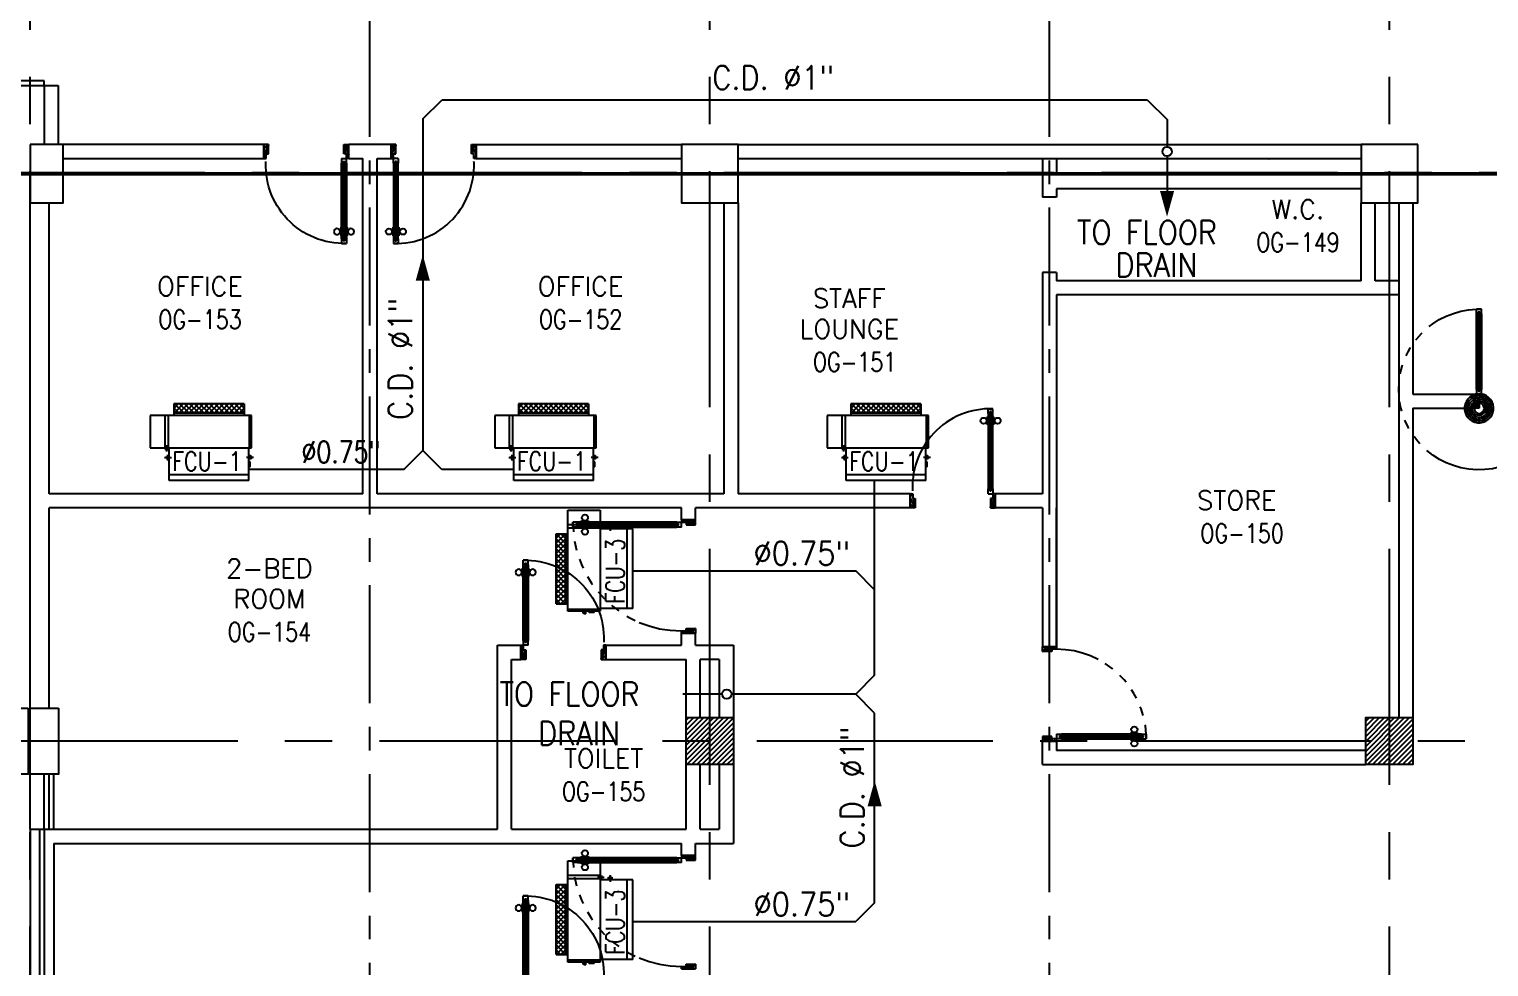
# Model space of a CAD drawing. Extents: x 417866242 to 417866469, y 43498047 to 43498124.
# Drawn here: x 417866425.95 to 417866441.41, y 43498072.8 to 43498082.73 of the extents above; entities that cross this region are included whole.
import ezdxf
from ezdxf.enums import TextEntityAlignment as Align

# ---------------------------------------------------------------- set-up
doc = ezdxf.new("R2010")
doc.units = 0
doc.header["$MEASUREMENT"] = 0
for name, pattern in [('CENTER', [2, 1.25, -0.25, 0.25, -0.25]), ('CENTERX2', [4, 2.5, -0.5, 0.5, -0.5]), ('HIDDEN', [0.375, 0.25, -0.125])]:
    doc.linetypes.add(name, pattern=pattern)
doc.layers.get('0').update_dxf_attribs({"linetype": 'CONTINUOUS'})
for name, color, linetype in [('AC-CD', 6, 'CONTINUOUS'), ('AC-TEXT', 2, 'CONTINUOUS'), ('AXES', 11, 'CENTERX2'), ('AXES1', 11, 'CENTER'), ('COL', 11, 'CONTINUOUS'), ('DOOR', 11, 'CONTINUOUS'), ('EJ', 11, 'CONTINUOUS'), ('FCU', 6, 'CONTINUOUS'), ('HAT', 11, 'CONTINUOUS'), ('INSUL', 11, 'CONTINUOUS'), ('M-TEXT', 2, 'CONTINUOUS'), ('P-SOLIDWASTE', 6, 'CONTINUOUS'), ('RM-NAME', 11, 'CONTINUOUS'), ('RM-NO', 11, 'CONTINUOUS'), ('ROOF', 11, 'CONTINUOUS'), ('WALL', 11, 'CONTINUOUS'), ('WIN', 11, 'CONTINUOUS')]:
    doc.layers.add(name, color=color, linetype=linetype)
doc.styles.add('ROMANS', font='ROMANS.shx', dxfattribs={"width": 0.6})

# ---------------------------------------------------------------- blocks, each defined once
blk = doc.blocks.new('A$C376C1807')
at = {"layer": 'DOOR'}
for p, q in [((0, 0.9), (0, 0.85)), ((0.9, 0.9), (0, 0.9)), ((0, 0.85), (0.899, 0.85))]:
    blk.add_line(p, q, dxfattribs=at)
blk.add_arc((0, 0.9), 0.9, 270, 0, dxfattribs=at)
blk = doc.blocks.new('DOOR90')
at = {"layer": 'DOOR', "color": 7, "linetype": 'ByBlock'}
for p, q in [((-150, 0), (0, 0)), ((-150, 0), (-150, -25)), ((0, -50), (-114, 0)), ((0, -50), (-40, 0)), ((0, -50), (0, 0)), ((-1000, -25), (-1050, -25)), ((-1050, -75), (-1050, -25)), ((-1050, -25), (-1050, -75)), ((-1000, -75), (-1050, -75)), ((-1000, -42), (-1020, -42)), ((-1020, -42), (-1020, -58)), ((-1000, -58), (-1020, -58)), ((-1000, -25), (-1000, -42)), ((-1000, -58), (-1000, -75)), ((-878, -18), (-968, -18)), ((-968, -25), (-968, -18)), ((-968, -75), (-968, -82)), ((-878, -82), (-968, -82)), ((-955, -9), (-890, -9)), ((-955, -18), (-955, -9)), ((-955, -18), (-890, -18)), ((-955, -82), (-890, -82)), ((-955, -82), (-955, -91)), ((-955, -91), (-890, -91)), ((-890, -18), (-890, -9)), ((-890, -82), (-890, -91)), ((-878, -25), (-878, -18)), ((-878, -75), (-878, -82)), ((-200, -25), (-150, -25)), ((-200, -42), (-200, -25)), ((-180, -42), (-200, -42)), ((-200, -58), (-180, -58)), ((-200, -75), (-200, -58)), ((-150, -75), (-200, -75)), ((-180, -58), (-180, -42)), ((-150, -25), (-100, -25)), ((-150, -75), (-150, -25)), ((-100, -25), (-100, -50)), ((0, -50), (-100, -37)), ((-100, -50), (0, -50)), ((-150, -875), (-100, -875)), ((-150, -900), (-150, -875)), ((-150, -900), (0, -900)), ((0, -900), (-150, -900)), ((0, -850), (-114, -900)), ((-100, -875), (-100, -850)), ((0, -850), (-100, -863)), ((-100, -850), (0, -850)), ((0, -850), (-40, -900)), ((0, -850), (0, -900))]:
    blk.add_line(p, q, dxfattribs=at)
at = {"layer": 'DOOR', "linetype": 'ByBlock'}
for p, q in [((-200, -25), (-1000, -25)), ((-200, -42), (-1000, -42)), ((-200, -58), (-1000, -58)), ((-1000, -75), (-200, -75))]:
    blk.add_line(p, q, dxfattribs=at)
at = {"layer": 'DOOR', "color": 7, "linetype": 'ByBlock'}
for centre in [(-923, 24), (-923, -124)]:
    blk.add_circle(centre, 32.4, dxfattribs=at)
for centre, radius, start, end in [((0, -50), 154, 161.1053, 166.2858), ((0, -50), 94.4, 148.0182, 180), ((0, -50), 134, 158.1598, 169.28), ((0, -50), 114, 154.0838, 167.3774), ((0, -50), 74.4, 137.7764, 180), ((0, -50), 54.4, 113.2074, 180), ((0, -50), 34.4, 90, 180), ((0, -50), 14.4, 90, 180), ((0, -850), 154, 193.7142, 198.8947), ((0, -850), 134, 190.72, 201.8402), ((0, -850), 94.4, 180, 211.9818), ((0, -850), 74.4, 180, 222.2236), ((0, -850), 54.4, 180, 246.7926), ((0, -850), 34.4, 180, 270), ((0, -850), 14.4, 180, 270)]:
    blk.add_arc(centre, radius, start, end, dxfattribs=at)
at = {"layer": 'DOOR', "linetype": 'HIDDEN', "ltscale": 0.5}
blk.add_arc((-222, -50), 828, 178.2701, 275.003, dxfattribs=at)
blk = doc.blocks.new('DOOR-10')
at = {"layer": 'DOOR', "color": 0, "linetype": 'ByBlock'}
for p, q in [((-26, 1100), (-76, 1100)), ((-76, 1100), (-26, 1100)), ((-76, 1050), (-76, 1100)), ((-26, 1050), (-26, 1100)), ((-83, 1005), (-92, 1005)), ((-92, 1005), (-92, 940)), ((-83, 940), (-92, 940)), ((-76, 1018), (-83, 1018)), ((-83, 928), (-83, 1018)), ((-83, 1005), (-83, 940)), ((-59, 1050), (-76, 1050)), ((-43, 1070), (-59, 1070)), ((-59, 1050), (-59, 1070)), ((-43, 1050), (-43, 1070)), ((-26, 1050), (-43, 1050)), ((-26, 1018), (-18, 1018)), ((-18, 928), (-18, 1018)), ((-18, 1005), (-9, 1005)), ((-18, 1005), (-18, 940)), ((-18, 940), (-9, 940)), ((-9, 1005), (-9, 940)), ((-76, 928), (-83, 928)), ((-26, 928), (-18, 928)), ((-76, 200), (-59, 200)), ((-76, 150), (-76, 200)), ((-59, 200), (-59, 180)), ((-59, 180), (-43, 180)), ((-43, 200), (-26, 200)), ((-43, 180), (-43, 200)), ((-26, 200), (-26, 150)), ((-1001, 0), (-1001, 150)), ((-1001, 150), (-976, 150)), ((-1001, 150), (-1001, 0)), ((-951, 0), (-1001, 0)), ((-976, 150), (-976, 100)), ((-976, 100), (-951, 100)), ((-951, 100), (-951, 0)), ((-76, 150), (-26, 150)), ((-51, 100), (-51, 0)), ((-26, 100), (-51, 100)), ((-51, 0), (-1, 0)), ((-1, 150), (-26, 150)), ((-26, 150), (-26, 100))]:
    blk.add_line(p, q, dxfattribs=at)
at = {"layer": 'DOOR', "linetype": 'ByBlock'}
for p, q in [((-76, 1050), (-76, 200)), ((-59, 200), (-59, 1050)), ((-43, 200), (-43, 1050)), ((-26, 200), (-26, 1050))]:
    blk.add_line(p, q, dxfattribs=at)
at = {"layer": 'DOOR', "color": 9, "linetype": 'ByBlock'}
for p, q in [((-951, 0), (-1001, 114)), ((-951, 0), (-1001, 40)), ((-951, 0), (-964, 100)), ((-51, 0), (-1, 114)), ((-51, 0), (-37, 100)), ((-51, 0), (-1, 40)), ((-1, 0), (-1, 150))]:
    blk.add_line(p, q, dxfattribs=at)
at = {"layer": 'DOOR', "color": 0, "linetype": 'ByBlock'}
for centre in [(-124, 973), (23, 973)]:
    blk.add_circle(centre, 32.4, dxfattribs=at)
at = {"layer": 'DOOR', "linetype": 'HIDDEN', "ltscale": 0.5}
blk.add_arc((-23, 149), 952, 93.1482, 179.9482, dxfattribs=at)
at = {"layer": 'DOOR', "color": 9, "linetype": 'ByBlock'}
for centre, radius, start, end in [((-951, 0), 154, 103.7142, 108.8947), ((-951, 0), 134, 100.72, 111.8402), ((-951, 0), 94.4, 90, 121.9818), ((-951, 0), 74.4, 90, 132.2236), ((-951, 0), 54.4, 90, 156.7926), ((-951, 0), 34.4, 90, 180), ((-951, 0), 14.4, 90, 180), ((-51, 0), 94.4, 58.0182, 90), ((-51, 0), 74.4, 47.7764, 90), ((-51, 0), 54.4, 23.2074, 90), ((-51, 0), 34.4, 0, 90), ((-51, 0), 14.4, 0, 90), ((-51, 0), 134, 68.1598, 79.28), ((-51, 0), 114, 64.0838, 77.3774), ((-51, 0), 154, 71.1053, 76.2858)]:
    blk.add_arc(centre, radius, start, end, dxfattribs=at)
blk = doc.blocks.new('DOOR100')
at = {"layer": 'DOOR', "color": 7, "linetype": 'ByBlock'}
for p, q in [((-75, 1250), (-75, 1300)), ((-75, 1300), (-25, 1300)), ((-25, 1300), (-75, 1300)), ((-58, 1250), (-75, 1250)), ((-58, 1250), (-58, 1270)), ((-42, 1270), (-58, 1270)), ((-42, 1250), (-42, 1270)), ((-25, 1250), (-42, 1250)), ((-25, 1250), (-25, 1300)), ((-91, 1205), (-91, 1140)), ((-82, 1205), (-91, 1205)), ((-82, 1140), (-91, 1140)), ((-82, 1128), (-82, 1218)), ((-75, 1218), (-82, 1218)), ((-82, 1205), (-82, 1140)), ((-75, 1128), (-82, 1128)), ((-25, 1218), (-18, 1218)), ((-25, 1128), (-18, 1128)), ((-18, 1128), (-18, 1218)), ((-18, 1205), (-18, 1140)), ((-18, 1205), (-9, 1205)), ((-18, 1140), (-9, 1140)), ((-9, 1205), (-9, 1140)), ((-75, 200), (-58, 200)), ((-75, 150), (-75, 200)), ((-58, 200), (-58, 180)), ((-58, 180), (-42, 180)), ((-42, 200), (-25, 200)), ((-42, 180), (-42, 200)), ((-25, 200), (-25, 150)), ((-1200, 0), (-1200, 150)), ((-1200, 150), (-1175, 150)), ((-1200, 150), (-1200, 0)), ((-1150, 0), (-1200, 114)), ((-1150, 0), (-1200, 40)), ((-1150, 0), (-1200, 0)), ((-1175, 150), (-1175, 100)), ((-1175, 100), (-1150, 100)), ((-1150, 0), (-1163, 100)), ((-1150, 100), (-1150, 0)), ((-75, 150), (-25, 150)), ((-50, 0), (0, 114)), ((-50, 100), (-50, 0)), ((-50, 0), (-37, 100)), ((-25, 100), (-50, 100)), ((-50, 0), (0, 40)), ((-50, 0), (0, 0)), ((0, 150), (-25, 150)), ((-25, 150), (-25, 100)), ((0, 0), (0, 150)), ((0, 150), (0, 0))]:
    blk.add_line(p, q, dxfattribs=at)
at = {"layer": 'DOOR', "linetype": 'ByBlock'}
for p, q in [((-75, 1250), (-75, 200)), ((-58, 200), (-58, 1250)), ((-42, 200), (-42, 1250)), ((-25, 200), (-25, 1250))]:
    blk.add_line(p, q, dxfattribs=at)
at = {"layer": 'DOOR', "color": 7, "linetype": 'ByBlock'}
for centre in [(-124, 1173), (24, 1173)]:
    blk.add_circle(centre, 32.4, dxfattribs=at)
at = {"layer": 'DOOR', "linetype": 'HIDDEN', "ltscale": 0.5}
blk.add_arc((-25, 150), 1150, 90, 180, dxfattribs=at)
at = {"layer": 'DOOR', "color": 7, "linetype": 'ByBlock'}
for centre, radius, start, end in [((-1150, 0), 154, 103.7142, 108.8947), ((-1150, 0), 134, 100.72, 111.8402), ((-1150, 0), 94.4, 90, 121.9818), ((-1150, 0), 74.4, 90, 132.2236), ((-1150, 0), 54.4, 90, 156.7926), ((-1150, 0), 34.4, 90, 180), ((-1150, 0), 14.4, 90, 180), ((-50, 0), 94.4, 58.0182, 90), ((-50, 0), 74.4, 47.7764, 90), ((-50, 0), 54.4, 23.2074, 90), ((-50, 0), 34.4, 0, 90), ((-50, 0), 14.4, 0, 90), ((-50, 0), 134, 68.1598, 79.28), ((-50, 0), 114, 64.0838, 77.3774), ((-50, 0), 154, 71.1053, 76.2858)]:
    blk.add_arc(centre, radius, start, end, dxfattribs=at)
blk = doc.blocks.new('A$C272A55A0')
at = {"layer": 'DOOR', "color": 0, "linetype": 'ByBlock'}
for p, q in [((0, 900), (0, 1050)), ((50, 1050), (0, 1050)), ((25, 950), (50, 950)), ((25, 900), (25, 950)), ((50, 950), (50, 1050)), ((1750, 950), (1750, 1050)), ((1750, 1050), (1800, 1050)), ((1775, 950), (1750, 950)), ((1775, 900), (1775, 950)), ((1800, 1050), (1800, 900)), ((0, 900), (25, 900)), ((75, 900), (25, 900)), ((25, 850), (25, 900)), ((42, 850), (25, 850)), ((58, 870), (42, 870)), ((42, 870), (42, 850)), ((58, 850), (58, 870)), ((75, 850), (58, 850)), ((75, 900), (75, 850)), ((1725, 900), (1775, 900)), ((1725, 900), (1725, 850)), ((1725, 850), (1742, 850)), ((1742, 870), (1758, 870)), ((1742, 850), (1742, 870)), ((1758, 870), (1758, 850)), ((1758, 850), (1775, 850)), ((1800, 900), (1775, 900)), ((1775, 850), (1775, 900)), ((1718, 160), (1709, 160)), ((1709, 95), (1709, 160)), ((1725, 173), (1718, 173)), ((1718, 173), (1718, 83)), ((1718, 95), (1718, 160)), ((1775, 173), (1782, 173)), ((1782, 173), (1782, 83)), ((1782, 160), (1791, 160)), ((1782, 95), (1782, 160)), ((1791, 95), (1791, 160)), ((25, 50), (42, 50)), ((25, 50), (25, 0)), ((25, 0), (75, 0)), ((75, 0), (25, 0)), ((42, 50), (42, 30)), ((42, 30), (58, 30)), ((58, 50), (75, 50)), ((58, 50), (58, 30)), ((75, 50), (75, 0)), ((1718, 95), (1709, 95)), ((1725, 83), (1718, 83)), ((1742, 50), (1725, 50)), ((1725, 50), (1725, 0)), ((1775, 0), (1725, 0)), ((1725, 0), (1775, 0)), ((1742, 50), (1742, 30)), ((1758, 30), (1742, 30)), ((1775, 50), (1758, 50)), ((1758, 50), (1758, 30)), ((1775, 83), (1782, 83)), ((1775, 50), (1775, 0)), ((1782, 95), (1791, 95))]:
    blk.add_line(p, q, dxfattribs=at)
at = {"layer": 'DOOR', "color": 9, "linetype": 'ByBlock'}
for p, q in [((50, 1050), (0, 1010)), ((50, 1050), (0, 937)), ((50, 1050), (37, 950)), ((1750, 1050), (1800, 1010)), ((1750, 1050), (1800, 937)), ((1750, 1050), (1763, 950))]:
    blk.add_line(p, q, dxfattribs=at)
at = {"layer": 'DOOR', "linetype": 'ByBlock'}
for p, q in [((25, 850), (25, 50)), ((42, 850), (42, 50)), ((58, 850), (58, 50)), ((75, 50), (75, 850)), ((1725, 50), (1725, 850)), ((1742, 850), (1742, 50)), ((1758, 850), (1758, 50)), ((1775, 850), (1775, 50))]:
    blk.add_line(p, q, dxfattribs=at)
at = {"layer": 'DOOR', "color": 0, "linetype": 'ByBlock'}
for centre in [(1676, 128), (1824, 128)]:
    blk.add_circle(centre, 32.4, dxfattribs=at)
at = {"layer": 'DOOR', "color": 9, "linetype": 'ByBlock'}
for centre, radius, start, end in [((50, 1050), 54.4, 203.2074, 270), ((50, 1050), 74.4, 227.7764, 270), ((50, 1050), 94.4, 238.0182, 270), ((50, 1050), 114, 244.0838, 257.3774), ((50, 1050), 34.4, 180, 270), ((50, 1050), 14.4, 180, 270), ((1750, 1050), 14.4, 270, 0), ((1750, 1050), 34.4, 270, 0), ((1750, 1050), 54.4, 270, 336.7926), ((1750, 1050), 74.4, 270, 312.2236), ((1750, 1050), 94.4, 270, 301.9818), ((1750, 1050), 114, 282.6226, 295.9162), ((50, 1050), 134, 248.1598, 259.28), ((50, 1050), 154, 251.1053, 256.2858), ((1750, 1050), 134, 280.72, 291.8402), ((1750, 1050), 154, 283.7142, 288.8947)]:
    blk.add_arc(centre, radius, start, end, dxfattribs=at)
at = {"layer": 'DOOR', "linetype": 'HIDDEN', "ltscale": 0.5}
for centre, start, end in [((50, 851), 268.3174, 3.2965), ((1750, 851), 176.7035, 271.6826)]:
    blk.add_arc(centre, 851, start, end, dxfattribs=at)
at = {"layer": 'WALL', "linetype": 'ByBlock'}
blk.add_line((1800, 900), (1800, 1050), dxfattribs=at)
blk = doc.blocks.new('C11')
at = {"layer": 'HAT'}
h = blk.add_hatch(dxfattribs=at)
h.set_pattern_fill('ANSI31', color=256, scale=300, style=0)
h.set_pattern_definition([(45, (-248556.182, -75061.005), (-26.5165043, 26.5165043), [])])
h.paths.add_polyline_path([(300, 700), (0, 700), (0, 350), (300, 350)])
h.paths.add_polyline_path([(300, 350), (0, 350), (0, 0), (300, 0)])
at = {"layer": 'COL'}
blk.add_lwpolyline([(300, 700), (300, 0), (0, 0), (0, 700)], close=True, dxfattribs=at)
blk = doc.blocks.new('C11D')
at = {"layer": 'COL', "linetype": 'ByBlock'}
for p in [(-320, 0), (0, 0)]:
    blk.add_blockref('C11', p, dxfattribs=at)
blk = doc.blocks.new('C5')
at = {"layer": 'HAT', "linetype": 'ByBlock'}
h = blk.add_hatch(dxfattribs=at)
h.set_pattern_fill('ANSI31', color=256, scale=300, style=0)
h.set_pattern_definition([(45, (-223356.182, -51411.005), (-26.516504, 26.516504), [])])
h.paths.add_polyline_path([(300, 300), (0, 300), (0, 0), (300, 0)])
h.paths.add_polyline_path([(600, 300), (300, 300), (300, 0), (600, 0)])
at = {"layer": 'COL'}
blk.add_lwpolyline([(600, 300), (0, 300), (0, 0), (600, 0)], close=True, dxfattribs=at)
blk = doc.blocks.new('C7')
at = {"layer": 'HAT'}
h = blk.add_hatch(dxfattribs=at)
h.set_pattern_fill('ANSI31', color=256, scale=300, style=0)
h.set_pattern_definition([(45, (-248876.182, -51411.005), (-26.5165043, 26.5165043), [])])
h.paths.add_polyline_path([(350, 300), (250, 300), (0, 300), (0, 0), (350, 0)])
at = {"layer": 'COL'}
blk.add_lwpolyline([(0, 300), (0, 0), (350, 0), (350, 300)], close=True, dxfattribs=at)
blk = doc.blocks.new('COL50')
at = {"layer": 'COL'}
blk.add_lwpolyline([(-250, 250), (-250, -250), (250, -250), (250, 250)], close=True, dxfattribs=at)
blk = doc.blocks.new('*X50')
at = {"color": 0}
for p, q in [((235129, 139881), (235597, 140350)), ((235129, 139934), (235544, 140350)), ((235129, 139987), (235491, 140350)), ((235129, 140040), (235438, 140350)), ((235129, 140093), (235385, 140350)), ((235129, 140146), (235332, 140350)), ((235129, 140199), (235279, 140350)), ((235129, 140253), (235226, 140350)), ((235129, 140306), (235173, 140350)), ((235150, 139850), (235629, 140328)), ((235203, 139850), (235629, 140275)), ((235256, 139850), (235629, 140222)), ((235309, 139850), (235629, 140169)), ((235362, 139850), (235629, 140116)), ((235415, 139850), (235629, 140063)), ((235468, 139850), (235629, 140010)), ((235521, 139850), (235629, 139957)), ((235574, 139850), (235629, 139904))]:
    blk.add_line(p, q, dxfattribs=at)
blk = doc.blocks.new('*X51')
at = {"color": 0}
for p, q in [((227929, 139894), (228385, 140350)), ((227929, 139947), (228331, 140350)), ((227929, 140000), (228278, 140350)), ((227929, 140053), (228225, 140350)), ((227929, 140106), (228172, 140350)), ((227929, 140159), (228119, 140350)), ((227929, 140212), (228066, 140350)), ((227929, 140265), (228013, 140350)), ((227929, 140318), (227960, 140350)), ((227938, 139850), (228429, 140341)), ((227991, 139850), (228429, 140288)), ((228044, 139850), (228429, 140235)), ((228097, 139850), (228429, 140182)), ((228150, 139850), (228429, 140129)), ((228203, 139850), (228429, 140076)), ((228256, 139850), (228429, 140023)), ((228309, 139850), (228429, 139969)), ((228362, 139850), (228429, 139916)), ((228415, 139850), (228429, 139863))]:
    blk.add_line(p, q, dxfattribs=at)
blk = doc.blocks.new('*X99')
at = {"color": 0}
for p, q in [((16890, -2467), (16943, -2414)), ((16890, -2520), (16990, -2420)), ((16990, -2565), (16890, -2465)), ((16890, -2573), (16990, -2473)), ((16990, -2512), (16892, -2414)), ((16990, -2459), (16945, -2414)), ((16990, -2619), (16890, -2519)), ((16890, -2626), (16990, -2526)), ((16990, -2672), (16890, -2572)), ((16890, -2679), (16990, -2579)), ((16990, -2725), (16890, -2625)), ((16890, -2732), (16990, -2632)), ((16990, -2778), (16890, -2678)), ((16890, -2785), (16990, -2685)), ((16990, -2831), (16890, -2731)), ((16890, -2838), (16990, -2738)), ((16990, -2884), (16890, -2784)), ((16890, -2891), (16990, -2791)), ((16990, -2937), (16890, -2837)), ((16890, -2944), (16990, -2844)), ((16990, -2990), (16890, -2890)), ((16890, -2997), (16990, -2897)), ((16990, -3043), (16890, -2943)), ((16890, -3050), (16990, -2950)), ((16990, -3096), (16890, -2996)), ((16890, -3103), (16990, -3003)), ((16990, -3149), (16890, -3049)), ((16892, -3155), (16990, -3056)), ((16944, -3155), (16890, -3102)), ((16945, -3155), (16990, -3109))]:
    blk.add_line(p, q, dxfattribs=at)
blk = doc.blocks.new('*X12')
at = {"color": 0}
for p, q in [((16890, -2467), (16943, -2414)), ((16890, -2520), (16990, -2420)), ((16990, -2565), (16890, -2465)), ((16890, -2573), (16990, -2473)), ((16990, -2512), (16892, -2414)), ((16990, -2459), (16945, -2414)), ((16990, -2619), (16890, -2519)), ((16890, -2626), (16990, -2526)), ((16990, -2672), (16890, -2572)), ((16890, -2679), (16990, -2579)), ((16990, -2725), (16890, -2625)), ((16890, -2732), (16990, -2632)), ((16990, -2778), (16890, -2678)), ((16890, -2785), (16990, -2685)), ((16990, -2831), (16890, -2731)), ((16890, -2838), (16990, -2738)), ((16990, -2884), (16890, -2784)), ((16890, -2891), (16990, -2791)), ((16990, -2937), (16890, -2837)), ((16890, -2944), (16990, -2844)), ((16990, -2990), (16890, -2890)), ((16890, -2997), (16990, -2897)), ((16990, -3043), (16890, -2943)), ((16890, -3050), (16990, -2950)), ((16990, -3096), (16890, -2996)), ((16890, -3103), (16990, -3003)), ((16990, -3149), (16890, -3049)), ((16892, -3155), (16990, -3056)), ((16944, -3155), (16890, -3102)), ((16945, -3155), (16990, -3109))]:
    blk.add_line(p, q, dxfattribs=at)
blk = doc.blocks.new('WHE06')
at = {"color": 3}
for p, q in [((689, 622), (346, 622)), ((346, 622), (346, 469)), ((689, 469), (689, 622)), ((242, 472), (242, 399)), ((60, -422), (60, 422)), ((212, 437), (269, 437)), ((232, 452), (232, 422)), ((232, 452), (252, 452)), ((252, 452), (252, 422)), ((305, 448), (373, 448)), ((321, 458), (321, 438)), ((321, 458), (346, 458)), ((321, 438), (346, 438)), ((346, 430), (689, 430)), ((811, 371), (689, 371)), ((711, -371), (711, 371)), ((811, -371), (811, 371)), ((142, -437), (142, -422)), ((142, -437), (197, -437)), ((197, -437), (197, -422)), ((221, -437), (269, -437)), ((232, -452), (232, -422)), ((232, -452), (252, -452)), ((242, -472), (242, -399)), ((252, -452), (252, -422)), ((346, -430), (689, -430)), ((811, -371), (689, -371))]:
    blk.add_line(p, q, dxfattribs=at)
at = {"color": 6}
for p, q in [((346, 469), (346, -451)), ((689, 469), (346, 469)), ((689, -451), (689, 469)), ((0, -422), (0, 422)), ((0, 422), (346, 422)), ((0, -422), (346, -422)), ((346, -451), (689, -451))]:
    blk.add_line(p, q, dxfattribs=at)
at = {"color": 11}
blk.add_blockref('*X12', (-16179, 2784), dxfattribs=at)
blk = doc.blocks.new('RM1')
at = {"layer": 'RM-NAME', "style": 'ROMANS'}
for tag, p in [('ROOMNAME1', (0, 324)), ('ROOMNAME2', (0, 0))]:
    blk.add_attdef(tag, text='', height=200, dxfattribs=at).set_placement(p, align=Align.MIDDLE)

msp = doc.modelspace()

# ---------------------------------------------------------------- linework, layer by layer
at = {"layer": 'AC-CD'}
for p, q in [((417866430.121, 43498081.779), (417866430.321, 43498081.979)), ((417866437.799, 43498081.979), (417866430.321, 43498081.979)), ((417866437.799, 43498081.979), (417866438.006, 43498081.772)), ((417866430.121, 43498081.779), (417866430.121, 43498078.266)), ((417866438.006, 43498081.772), (417866438.006, 43498081.483)), ((417866438.006, 43498081.383), (417866438.006, 43498080.968)), ((417866429.921, 43498078.066), (417866430.121, 43498078.266)), ((417866430.321, 43498078.066), (417866430.121, 43498078.266)), ((417866429.921, 43498078.066), (417866428.278, 43498078.066)), ((417866431.084, 43498078.066), (417866430.321, 43498078.066)), ((417866434.908, 43498075.886), (417866434.908, 43498077.95)), ((417866432.347, 43498076.992), (417866434.708, 43498076.992)), ((417866434.908, 43498076.792), (417866434.708, 43498076.992)), ((417866434.908, 43498075.886), (417866434.708, 43498075.686)), ((417866433.291, 43498075.686), (417866432.876, 43498075.686)), ((417866434.708, 43498075.686), (417866433.391, 43498075.686)), ((417866434.908, 43498075.486), (417866434.708, 43498075.686)), ((417866434.908, 43498073.476), (417866434.908, 43498075.486)), ((417866434.908, 43498073.476), (417866434.708, 43498073.276)), ((417866432.347, 43498073.276), (417866434.708, 43498073.276))]:
    msp.add_line(p, q, dxfattribs=at)
for centre in [(417866438.006, 43498081.433), (417866433.341, 43498075.686)]:
    msp.add_circle(centre, 0.05, dxfattribs=at)
at = {"layer": 'AXES'}
for p, q in [((417866433.161, 43498046.724), (417866433.161, 43498123.537)), ((417866440.361, 43498046.724), (417866440.361, 43498123.537)), ((417866425.961, 43498046.724), (417866425.961, 43498123.187)), ((417866467.811, 43498081.209), (417866400.121, 43498081.209)), ((417866467.811, 43498081.189), (417866400.121, 43498081.189)), ((417866468.161, 43498075.189), (417866400.121, 43498075.189))]:
    msp.add_line(p, q, dxfattribs=at)
at = {"layer": 'AXES1'}
for p, q in [((417866429.561, 43498053.589), (417866429.561, 43498112.409)), ((417866436.761, 43498053.589), (417866436.761, 43498112.409))]:
    msp.add_line(p, q, dxfattribs=at)
at = {"layer": 'EJ'}
for p, q in [((417866397.415, 43498081.209), (417866458.611, 43498081.209)), ((417866397.415, 43498081.189), (417866458.611, 43498081.189))]:
    msp.add_line(p, q, dxfattribs=at)
at = {"layer": 'FCU', "color": 3}
for p, q in [((417866431.658, 43498077.484), (417866431.658, 43498077.636)), ((417866431.658, 43498077.636), (417866432.001, 43498077.636)), ((417866432.001, 43498077.636), (417866432.001, 43498077.484)), ((417866432.105, 43498077.487), (417866432.105, 43498077.414)), ((417866431.535, 43498077.385), (417866431.658, 43498077.385)), ((417866431.535, 43498076.644), (417866431.535, 43498077.385)), ((417866431.635, 43498076.644), (417866431.635, 43498077.385)), ((417866432.001, 43498077.445), (417866431.658, 43498077.445)), ((417866432.042, 43498077.462), (417866431.973, 43498077.462)), ((417866432.026, 43498077.472), (417866432.001, 43498077.472)), ((417866432.026, 43498077.452), (417866432.001, 43498077.452)), ((417866432.026, 43498077.472), (417866432.026, 43498077.452)), ((417866432.134, 43498077.452), (417866432.078, 43498077.452)), ((417866432.115, 43498077.467), (417866432.095, 43498077.467)), ((417866432.095, 43498077.467), (417866432.095, 43498077.437)), ((417866432.115, 43498077.467), (417866432.115, 43498077.437)), ((417866432.286, 43498076.592), (417866432.286, 43498077.437)), ((417866431.535, 43498076.644), (417866431.658, 43498076.644)), ((417866432.001, 43498076.584), (417866431.658, 43498076.584)), ((417866431.857, 43498076.551), (417866431.81, 43498076.551)), ((417866431.827, 43498076.536), (417866431.827, 43498076.566)), ((417866431.847, 43498076.536), (417866431.847, 43498076.566)), ((417866431.882, 43498076.551), (417866431.882, 43498076.566)), ((417866431.937, 43498076.551), (417866431.882, 43498076.551)), ((417866431.937, 43498076.551), (417866431.937, 43498076.566)), ((417866431.847, 43498076.536), (417866431.827, 43498076.536)), ((417866431.658, 43498073.767), (417866431.658, 43498073.919)), ((417866431.658, 43498073.919), (417866432.001, 43498073.919)), ((417866432.001, 43498073.919), (417866432.001, 43498073.767)), ((417866432.105, 43498073.77), (417866432.105, 43498073.697)), ((417866431.535, 43498072.927), (417866431.535, 43498073.669)), ((417866431.535, 43498073.669), (417866431.658, 43498073.669)), ((417866431.635, 43498072.927), (417866431.635, 43498073.669)), ((417866432.001, 43498073.728), (417866431.658, 43498073.728)), ((417866432.042, 43498073.745), (417866431.973, 43498073.745)), ((417866432.026, 43498073.755), (417866432.001, 43498073.755)), ((417866432.026, 43498073.735), (417866432.001, 43498073.735)), ((417866432.026, 43498073.755), (417866432.026, 43498073.735)), ((417866432.134, 43498073.735), (417866432.078, 43498073.735)), ((417866432.095, 43498073.75), (417866432.095, 43498073.72)), ((417866432.115, 43498073.75), (417866432.095, 43498073.75)), ((417866432.115, 43498073.75), (417866432.115, 43498073.72)), ((417866432.286, 43498072.876), (417866432.286, 43498073.72)), ((417866431.535, 43498072.927), (417866431.658, 43498072.927)), ((417866432.001, 43498072.867), (417866431.658, 43498072.867)), ((417866431.827, 43498072.819), (417866431.827, 43498072.849)), ((417866431.847, 43498072.819), (417866431.847, 43498072.849)), ((417866431.882, 43498072.834), (417866431.882, 43498072.849)), ((417866431.937, 43498072.834), (417866431.937, 43498072.849)), ((417866431.857, 43498072.834), (417866431.81, 43498072.834)), ((417866431.847, 43498072.819), (417866431.827, 43498072.819)), ((417866431.937, 43498072.834), (417866431.882, 43498072.834))]:
    msp.add_line(p, q, dxfattribs=at)
at = {"layer": 'FCU', "color": 6}
for p, q in [((417866431.658, 43498076.564), (417866431.658, 43498077.484)), ((417866431.658, 43498077.484), (417866432.001, 43498077.484)), ((417866432.001, 43498077.484), (417866432.001, 43498076.564)), ((417866432.347, 43498077.437), (417866432.001, 43498077.437)), ((417866432.347, 43498076.592), (417866432.347, 43498077.437)), ((417866432.001, 43498076.564), (417866431.658, 43498076.564)), ((417866432.347, 43498076.592), (417866432.001, 43498076.592)), ((417866431.658, 43498073.767), (417866432.001, 43498073.767)), ((417866431.658, 43498072.847), (417866431.658, 43498073.767)), ((417866432.001, 43498073.767), (417866432.001, 43498072.847)), ((417866432.347, 43498073.72), (417866432.001, 43498073.72)), ((417866432.347, 43498072.876), (417866432.347, 43498073.72)), ((417866432.001, 43498072.847), (417866431.658, 43498072.847)), ((417866432.347, 43498072.876), (417866432.001, 43498072.876))]:
    msp.add_line(p, q, dxfattribs=at)
at = {"layer": 'INSUL'}
for p, q in [((417866426.061, 43498074.254), (417866426.061, 43498072.139)), ((417866426.111, 43498074.254), (417866426.111, 43498072.139))]:
    msp.add_line(p, q, dxfattribs=at)
at = {"layer": 'P-SOLIDWASTE'}
for points in [[(417866434.936, 43498081.979, 0, 0.15, 0), (417866434.664, 43498081.979, 0.15, 0.15, 0)], [(417866438.006, 43498080.743, 0, 0.15, 0), (417866438.006, 43498081.016, 0.15, 0.15, 0)], [(417866430.121, 43498080.339, 0, 0.15, 0), (417866430.121, 43498080.066, 0.15, 0.15, 0)], [(417866432.65, 43498075.686, 0, 0.15, 0), (417866432.923, 43498075.686, 0.15, 0.15, 0)], [(417866434.908, 43498074.77, 0, 0.15, 0), (417866434.908, 43498074.497, 0.15, 0.15, 0)]]:
    msp.add_lwpolyline(points, format="xyseb", dxfattribs=at)
at = {"layer": 'ROOF'}
for p, q in [((417866425.837, 43498081.209), (417866458.487, 43498081.209)), ((417866425.837, 43498081.189), (417866458.487, 43498081.189))]:
    msp.add_line(p, q, dxfattribs=at)
at = {"layer": 'WALL'}
for p, q in [((417866426.109, 43498082.134), (417866426.259, 43498082.134)), ((417866426.109, 43498082.134), (417866426.109, 43498081.509)), ((417866426.259, 43498082.134), (417866426.259, 43498081.509)), ((417866428.436, 43498081.509), (417866426.311, 43498081.509)), ((417866428.436, 43498081.359), (417866428.436, 43498081.509)), ((417866429.786, 43498081.509), (417866429.336, 43498081.509)), ((417866429.336, 43498081.359), (417866429.336, 43498081.509)), ((417866429.786, 43498081.359), (417866429.786, 43498081.509)), ((417866430.686, 43498081.359), (417866430.686, 43498081.509)), ((417866430.686, 43498081.509), (417866432.861, 43498081.509)), ((417866433.461, 43498081.509), (417866440.061, 43498081.509)), ((417866426.311, 43498081.359), (417866428.436, 43498081.359)), ((417866429.336, 43498081.359), (417866429.486, 43498081.359)), ((417866429.486, 43498081.209), (417866429.486, 43498081.359)), ((417866429.636, 43498081.359), (417866429.786, 43498081.359)), ((417866429.636, 43498081.209), (417866429.636, 43498081.359)), ((417866430.686, 43498081.359), (417866432.861, 43498081.359)), ((417866433.461, 43498081.359), (417866440.061, 43498081.359)), ((417866436.686, 43498081.359), (417866436.686, 43498081.209)), ((417866436.836, 43498081.359), (417866436.836, 43498081.209)), ((417866429.636, 43498081.209), (417866429.486, 43498081.209)), ((417866429.636, 43498081.189), (417866429.486, 43498081.189)), ((417866429.486, 43498077.809), (417866429.486, 43498081.189)), ((417866429.636, 43498077.809), (417866429.636, 43498081.189)), ((417866436.686, 43498081.209), (417866436.836, 43498081.209)), ((417866436.686, 43498081.189), (417866436.836, 43498081.189)), ((417866436.686, 43498081.189), (417866436.686, 43498080.951)), ((417866440.061, 43498081.189), (417866436.836, 43498081.189)), ((417866436.836, 43498081.039), (417866436.836, 43498080.951)), ((417866440.061, 43498081.039), (417866436.836, 43498081.039)), ((417866425.961, 43498075.542), (417866425.961, 43498080.891)), ((417866426.161, 43498077.809), (417866426.161, 43498080.891)), ((417866433.311, 43498080.889), (417866433.311, 43498077.809)), ((417866433.461, 43498080.889), (417866433.461, 43498077.809)), ((417866440.061, 43498080.064), (417866440.061, 43498080.889)), ((417866440.211, 43498080.064), (417866440.211, 43498080.889)), ((417866440.461, 43498080.889), (417866440.461, 43498075.439)), ((417866440.611, 43498080.889), (417866440.611, 43498078.864)), ((417866436.686, 43498080.151), (417866436.686, 43498077.809)), ((417866436.836, 43498080.151), (417866436.836, 43498080.064)), ((417866440.061, 43498080.064), (417866436.836, 43498080.064)), ((417866440.461, 43498080.064), (417866440.211, 43498080.064)), ((417866436.836, 43498079.914), (417866436.836, 43498076.191)), ((417866440.461, 43498079.914), (417866436.836, 43498079.914)), ((417866440.611, 43498078.864), (417866441.261, 43498078.864)), ((417866440.611, 43498078.714), (417866441.261, 43498078.714)), ((417866440.611, 43498078.714), (417866440.611, 43498075.439)), ((417866441.261, 43498078.714), (417866441.261, 43498078.864)), ((417866429.486, 43498077.809), (417866426.161, 43498077.809)), ((417866433.311, 43498077.809), (417866429.636, 43498077.809)), ((417866435.286, 43498077.809), (417866433.461, 43498077.809)), ((417866436.686, 43498077.809), (417866436.186, 43498077.809)), ((417866426.161, 43498075.542), (417866426.161, 43498077.659)), ((417866432.861, 43498077.659), (417866426.161, 43498077.659)), ((417866435.286, 43498077.659), (417866433.011, 43498077.659)), ((417866436.686, 43498077.659), (417866436.186, 43498077.659)), ((417866436.686, 43498077.659), (417866436.686, 43498076.191)), ((417866436.836, 43498076.186), (417866436.836, 43498077.659)), ((417866430.911, 43498076.204), (417866431.161, 43498076.204)), ((417866432.061, 43498076.204), (417866432.861, 43498076.204)), ((417866433.011, 43498076.204), (417866433.411, 43498076.204)), ((417866433.411, 43498076.204), (417866433.411, 43498075.439)), ((417866431.061, 43498076.054), (417866431.161, 43498076.054)), ((417866432.061, 43498076.054), (417866432.911, 43498076.054)), ((417866432.911, 43498075.439), (417866432.911, 43498076.054)), ((417866433.061, 43498076.055), (417866433.261, 43498076.055)), ((417866433.061, 43498075.439), (417866433.061, 43498076.054)), ((417866433.261, 43498076.054), (417866433.261, 43498075.439)), ((417866436.686, 43498074.939), (417866436.686, 43498075.186)), ((417866436.836, 43498075.186), (417866436.836, 43498075.089)), ((417866440.111, 43498075.089), (417866436.836, 43498075.089)), ((417866432.911, 43498074.254), (417866432.911, 43498074.939)), ((417866433.061, 43498074.254), (417866433.061, 43498074.939)), ((417866433.261, 43498074.939), (417866433.261, 43498074.254)), ((417866433.411, 43498074.939), (417866433.411, 43498074.104)), ((417866436.686, 43498074.939), (417866440.111, 43498074.939)), ((417866425.961, 43498074.254), (417866430.911, 43498074.254)), ((417866425.961, 43498074.254), (417866425.961, 43498071.989)), ((417866431.061, 43498074.254), (417866432.911, 43498074.254)), ((417866433.061, 43498074.254), (417866433.261, 43498074.254)), ((417866426.211, 43498074.104), (417866432.861, 43498074.104)), ((417866426.211, 43498074.104), (417866426.211, 43498071.989)), ((417866433.011, 43498074.104), (417866433.411, 43498074.104))]:
    msp.add_line(p, q, dxfattribs=at)
at = {"layer": 'WALL', "linetype": 'ByBlock'}
for p, q in [((417866436.836, 43498080.951), (417866436.686, 43498080.951)), ((417866436.836, 43498080.151), (417866436.686, 43498080.151)), ((417866432.861, 43498077.531), (417866432.861, 43498077.659)), ((417866433.011, 43498077.531), (417866433.011, 43498077.659)), ((417866432.861, 43498077.531), (417866433.011, 43498077.531)), ((417866432.861, 43498076.204), (417866432.861, 43498076.331)), ((417866432.861, 43498076.331), (417866433.011, 43498076.331)), ((417866433.011, 43498076.204), (417866433.011, 43498076.331)), ((417866430.911, 43498074.254), (417866430.911, 43498076.204)), ((417866431.161, 43498076.054), (417866431.161, 43498076.204)), ((417866432.061, 43498076.054), (417866432.061, 43498076.204)), ((417866436.686, 43498076.186), (417866436.836, 43498076.186)), ((417866431.061, 43498074.254), (417866431.061, 43498076.054)), ((417866432.861, 43498073.976), (417866432.861, 43498074.104)), ((417866433.011, 43498073.976), (417866433.011, 43498074.104)), ((417866432.861, 43498073.976), (417866433.011, 43498073.976))]:
    msp.add_line(p, q, dxfattribs=at)
at = {"layer": 'WALL'}
msp.add_arc((417866439.083, 43498081.356), 0.003, 0, 90, dxfattribs=at)
at = {"layer": 'WIN'}
for p, q in [((417866425.961, 43498074.254), (417866425.961, 43498074.839)), ((417866426.111, 43498074.254), (417866426.111, 43498074.839)), ((417866426.161, 43498074.254), (417866426.161, 43498074.839)), ((417866426.211, 43498074.254), (417866426.211, 43498074.839))]:
    msp.add_line(p, q, dxfattribs=at)

# ---------------------------------------------------------------- block references
at = {"layer": 'COL', "linetype": 'ByBlock', "xscale": 0.0009999871253967285, "yscale": 0.001000002026557922, "zscale": 0.001}
for name, p in [('C7', (417866425.961, 43498081.209)), ('C5', (417866432.861, 43498081.209)), ('C5', (417866440.061, 43498081.209)), ('C7', (417866425.961, 43498080.889)), ('C5', (417866432.861, 43498080.889)), ('C5', (417866440.061, 43498080.889)), ('C11D', (417866425.961, 43498074.839))]:
    msp.add_blockref(name, p, dxfattribs=at)
at = {"layer": 'COL', "xscale": -0.0009999871253967285, "yscale": 0.001000002026557922, "zscale": 0.001}
for p in [(417866433.161, 43498075.189), (417866440.361, 43498075.189)]:
    msp.add_blockref('COL50', p, dxfattribs=at)
at = {"layer": 'DOOR', "linetype": 'Continuous', "rotation": 180}
msp.add_blockref('A$C376C1807', (417866426.109, 43498083.034), dxfattribs=at)
at = {"layer": 'DOOR', "color": 0, "linetype": 'ByBlock', "yscale": 0.001000002026557922, "zscale": 0.001}
for name, p, xscale, rotation in [('DOOR90', (417866429.336, 43498081.509), -0.001000002026557922, 270), ('DOOR90', (417866429.786, 43498081.509), 0.001000002026557922, 90), ('A$C272A55A0', (417866441.261, 43498079.764), -0.0009999871253967285, 180), ('DOOR90', (417866436.186, 43498077.659), 0.001000002026557922, 270), ('DOOR100', (417866433.011, 43498077.531), 0.001000002026557922, 90), ('DOOR90', (417866431.161, 43498076.054), -0.001000002026557922, 90), ('DOOR100', (417866433.011, 43498073.976), 0.001000002026557922, 90), ('DOOR90', (417866431.161, 43498072.499), -0.001000002026557922, 90)]:
    msp.add_blockref(name, p, dxfattribs=dict(at, xscale=xscale, rotation=rotation))
at = {"layer": 'DOOR', "color": 0, "linetype": 'ByBlock', "ltscale": 0.3, "xscale": 0.001000002026557922, "yscale": 0.001000002026557922, "zscale": 0.001, "rotation": 270}
msp.add_blockref('DOOR-10', (417866436.686, 43498075.186), dxfattribs=at)
at = {"layer": 'FCU', "linetype": 'ByBlock', "xscale": 0.001000002026557922, "yscale": 0.001000002026557922, "zscale": 0.001, "rotation": 90}
for p in [(417866427.856, 43498077.95), (417866431.506, 43498077.95), (417866435.028, 43498077.95)]:
    msp.add_blockref('WHE06', p, dxfattribs=at)
at = {"layer": 'FCU', "color": 11, "extrusion": (0, 0, -1), "xscale": 0.0009999871253967285, "yscale": 0.001000002026557922, "zscale": -0.001}
for p in [(-417866448.526, 43498079.799), (-417866448.526, 43498076.082)]:
    msp.add_blockref('*X99', p, dxfattribs=at)
at = {"layer": 'HAT', "xscale": 0.0009999871253967285, "yscale": 0.001000002026557922, "zscale": 0.001}
for name in ['*X51', '*X50']:
    msp.add_blockref(name, (417866204.982, 43497935.089), dxfattribs=at)
at = {"layer": 'RM-NAME'}
ref = msp.add_blockref('RM1', (417866439.392, 43498080.822), dxfattribs=dict(at, xscale=-0.0009999871253967285, yscale=0.001000002026557922, zscale=0.001))
ref.add_attrib('ROOMNO', 'OG-149', dxfattribs={"layer": 'RM-NO', "height": 0.2, "style": 'ROMANS', "width": 0.8}).set_placement((417866439.392, 43498080.472), align=Align.MIDDLE)
ref.add_attrib('ROOMNAME2', 'W.C.', dxfattribs={"height": 0.2, "style": 'ROMANS'}).set_placement((417866439.392, 43498080.822), align=Align.MIDDLE)
ref = msp.add_blockref('RM1', (417866427.76, 43498080.005), dxfattribs=dict(at, xscale=-0.0009999871253967285, yscale=0.001000002026557922, zscale=0.001))
ref.add_attrib('ROOMNO', 'OG-153', dxfattribs={"layer": 'RM-NO', "height": 0.2, "style": 'ROMANS', "width": 0.8}).set_placement((417866427.76, 43498079.655), align=Align.MIDDLE)
ref.add_attrib('ROOMNAME2', 'OFFICE', dxfattribs={"height": 0.2, "style": 'ROMANS'}).set_placement((417866427.76, 43498080.005), align=Align.MIDDLE)
ref = msp.add_blockref('RM1', (417866431.792, 43498080.005), dxfattribs=dict(at, xscale=-0.0009999871253967285, yscale=0.001000002026557922, zscale=0.001))
ref.add_attrib('ROOMNO', 'OG-152', dxfattribs={"layer": 'RM-NO', "height": 0.2, "style": 'ROMANS', "width": 0.8}).set_placement((417866431.792, 43498079.655), align=Align.MIDDLE)
ref.add_attrib('ROOMNAME2', 'OFFICE', dxfattribs={"height": 0.2, "style": 'ROMANS'}).set_placement((417866431.792, 43498080.005), align=Align.MIDDLE)
ref = msp.add_blockref('RM1', (417866434.64, 43498079.554), dxfattribs=dict(at, xscale=-0.0009999871253967285, yscale=0.001000002026557922, zscale=0.001))
ref.add_attrib('ROOMNO', ' OG-151', dxfattribs={"layer": 'RM-NO', "height": 0.2, "style": 'ROMANS', "width": 0.8}).set_placement((417866434.64, 43498079.204), align=Align.MIDDLE)
ref.add_attrib('ROOMNAME2', 'LOUNGE', dxfattribs={"height": 0.2, "style": 'ROMANS'}).set_placement((417866434.64, 43498079.554), align=Align.MIDDLE)
ref.add_attrib('ROOMNAME1', 'STAFF', dxfattribs={"height": 0.2, "style": 'ROMANS'}).set_placement((417866434.64, 43498079.878), align=Align.MIDDLE)
ref = msp.add_blockref('RM1', (417866438.745, 43498077.739), dxfattribs=dict(at, xscale=-0.0009999871253967285, yscale=0.001000002026557922, zscale=0.001))
ref.add_attrib('ROOMNO', ' OG-150', dxfattribs={"layer": 'RM-NO', "height": 0.2, "style": 'ROMANS', "width": 0.8}).set_placement((417866438.745, 43498077.389), align=Align.MIDDLE)
ref.add_attrib('ROOMNAME2', 'STORE', dxfattribs={"height": 0.2, "style": 'ROMANS'}).set_placement((417866438.745, 43498077.739), align=Align.MIDDLE)
ref = msp.add_blockref('RM1', (417866428.496, 43498076.695), dxfattribs=dict(at, xscale=-0.0009999871253967285, yscale=0.001000002026557922, zscale=0.001))
ref.add_attrib('ROOMNO', 'OG-154', dxfattribs={"layer": 'RM-NO', "height": 0.2, "style": 'ROMANS', "width": 0.8}).set_placement((417866428.496, 43498076.345), align=Align.MIDDLE)
ref.add_attrib('ROOMNAME2', 'ROOM', dxfattribs={"height": 0.2, "style": 'ROMANS'}).set_placement((417866428.496, 43498076.695), align=Align.MIDDLE)
ref.add_attrib('ROOMNAME1', '2-BED', dxfattribs={"height": 0.2, "style": 'ROMANS'}).set_placement((417866428.496, 43498077.018), align=Align.MIDDLE)
ref = msp.add_blockref('RM1', (417866432.036, 43498075.005), dxfattribs=dict(at, xscale=0.0009999871253967285, yscale=0.001000002026557922, zscale=0.001))
ref.add_attrib('ROOMNO', 'OG-155', dxfattribs={"layer": 'RM-NO', "height": 0.2, "style": 'ROMANS', "width": 0.8}).set_placement((417866432.036, 43498074.655), align=Align.MIDDLE)
ref.add_attrib('ROOMNAME2', 'TOILET', dxfattribs={"height": 0.2, "style": 'ROMANS'}).set_placement((417866432.036, 43498075.005), align=Align.MIDDLE)

# ---------------------------------------------------------------- texts
at = {"layer": 'AC-TEXT', "style": 'ROMANS'}
for s, height, width, p in [('C.D. %%c1"', 0.25, 0.9, (417866433.834, 43498082.217)), (' %%c0.75"', 0.23, 0.8, (417866429.191, 43498078.252)), (' %%c0.75"', 0.25, 0.9, (417866434.059, 43498077.178)), (' %%c0.75"', 0.25, 0.9, (417866434.059, 43498073.461))]:
    msp.add_text(s, height=height, dxfattribs=dict(at, width=width)).set_placement(p, align=Align.MIDDLE)
at = {"layer": 'AC-TEXT', "style": 'ROMANS', "width": 0.9}
for s, p in [('TO FLOOR ', (417866437.05, 43498080.452)), ('DRAIN', (417866437.46, 43498080.106)), ('TO FLOOR ', (417866430.933, 43498075.562)), ('DRAIN', (417866431.343, 43498075.147))]:
    msp.add_text(s, height=0.25, dxfattribs=at).set_placement(p)
for p in [(417866429.882, 43498079.236), (417866434.67, 43498074.697)]:
    msp.add_text('C.D. %%c1"', height=0.25, rotation=90, dxfattribs=at).set_placement(p, align=Align.MIDDLE)
at = {"layer": 'M-TEXT', "style": 'ROMANS', "width": 0.8}
for p in [(417866427.468, 43498078.052), (417866431.118, 43498078.054), (417866434.64, 43498078.051)]:
    msp.add_text('FCU-1', height=0.2, dxfattribs=at).set_placement(p)
at = {"layer": 'M-TEXT', "style": 'ROMANS', "width": 0.75}
for p in [(417866432.259, 43498076.645), (417866432.259, 43498072.928)]:
    msp.add_text('FCU-3', height=0.2, rotation=90, dxfattribs=at).set_placement(p)

doc.saveas('drawing.dxf')
